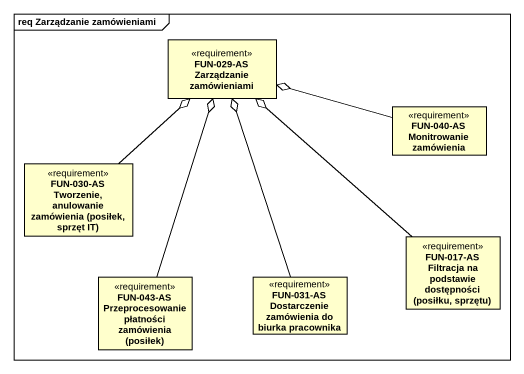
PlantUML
@startuml
mainframe req Zarządzanie zamówieniami
hide circle
hide empty members
class "FUN-029-AS Zarządzanie zamówieniami" as FUN_029_AS_Zarządzanie <<requirement>>
class "FUN-040-AS Monitrowanie zamówienia" as FUN_040_AS_Monitrowanie <<requirement>>
class "FUN-030-AS Tworzenie, anulowanie zamówienia (posiłek, sprzęt IT)" as FUN_030_AS_Tworzenie <<requirement>>
class "FUN-017-AS Filtracja na podstawie dostępności (posiłku, sprzętu)" as FUN_017_AS_Filtracja_na <<requirement>>
class "FUN-043-AS Przeprocesowanie płatności zamówienia (posiłek)" as FUN_043_AS_Przeprocesowanie <<requirement>>
class "FUN-031-AS Dostarczenie zamówienia do biurka pracownika" as FUN_031_AS_Dostarczenie <<requirement>>
FUN_040_AS_Monitrowanie -left-o FUN_029_AS_Zarządzanie
FUN_030_AS_Tworzenie -up-o FUN_029_AS_Zarządzanie
FUN_017_AS_Filtracja_na -up-o FUN_029_AS_Zarządzanie
FUN_043_AS_Przeprocesowanie -up-o FUN_029_AS_Zarządzanie
FUN_031_AS_Dostarczenie -up-o FUN_029_AS_Zarządzanie
@enduml
